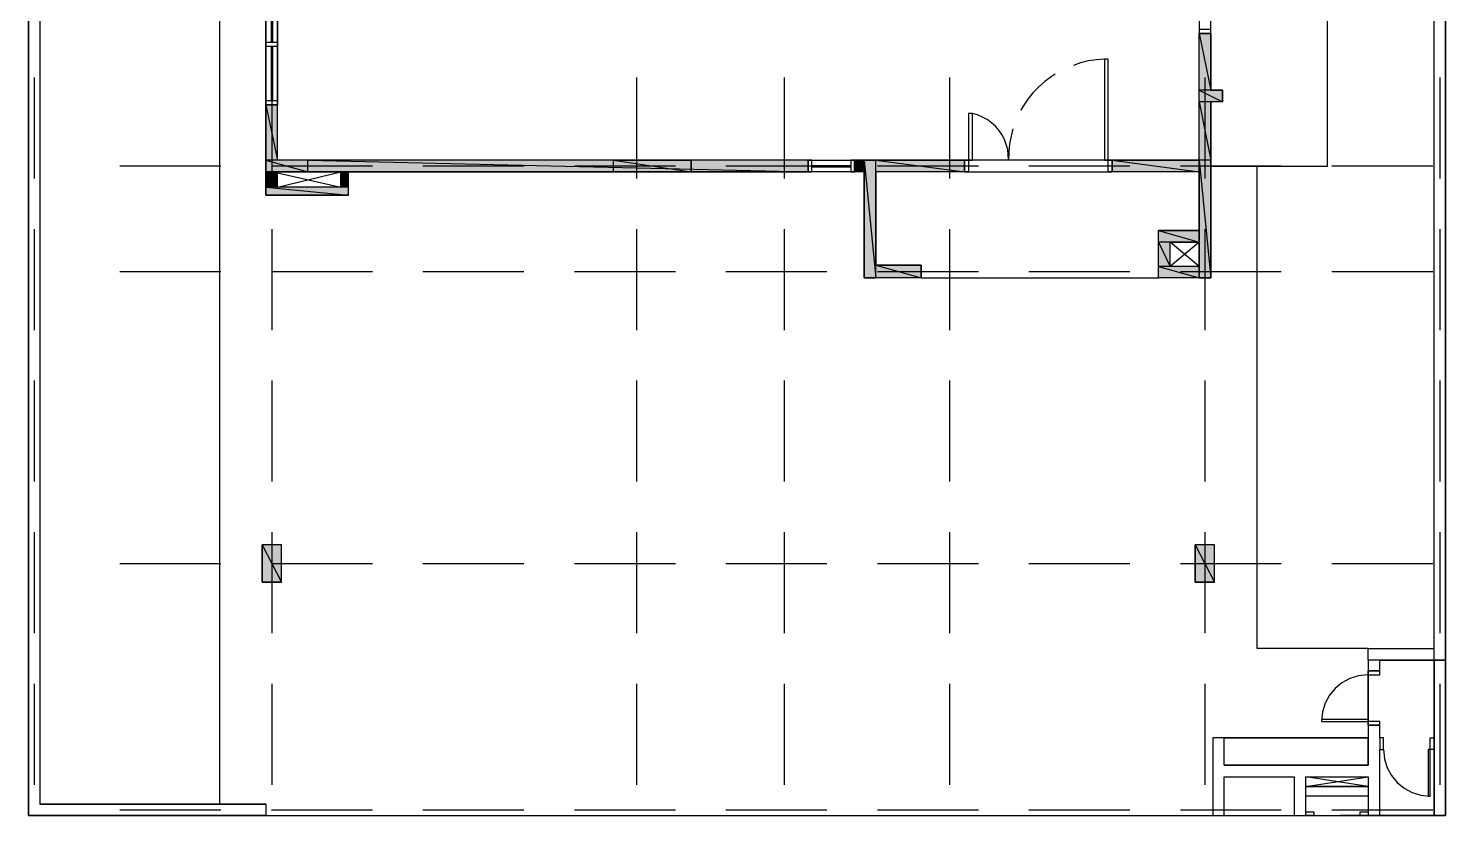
# Model space of a CAD drawing. Header units: millimetres. Extents: x -73 to 18170, y -77 to 30262.
# Drawn here: x -73 to 18170, y -77 to 10055 of the extents above; entities that cross this region are included whole.
import ezdxf

# ---------------------------------------------------------------- set-up
doc = ezdxf.new("R2010")
doc.units = ezdxf.units.MM
for name, color, linetype, true_color in [('SRC-FILLSTROKE-000000', 7, 'Continuous', 0x000000), ('SRC-STROKE-000000', 7, 'Continuous', 0x000000), ('SRC-STROKE-636466', 7, 'Continuous', 0x636466), ('SRC-STROKE-767676', 7, 'Continuous', 0x767676), ('SRC-STROKE-808080', 7, 'Continuous', 0x808080), ('SRC-STROKE-939598', 7, 'Continuous', 0x939598)]:
    doc.layers.add(name, color=color, linetype=linetype, true_color=true_color)

msp = doc.modelspace()

# ---------------------------------------------------------------- hatches: boundary and pattern name
at = {"layer": 'SRC-FILLSTROKE-000000', "true_color": 0x000000}
h = msp.add_hatch(color=7, dxfattribs=at)
h.dxf.hatch_style = 1
h.paths.add_polyline_path([(15148, 9989), (14998, 9989), (15148, 9259), (15148, 9989)])
h = msp.add_hatch(color=7, dxfattribs=at)
h.dxf.hatch_style = 1
h.paths.add_polyline_path([(14998, 9989), (15148, 9259), (14998, 9259), (14998, 9989)])
h = msp.add_hatch(color=7, dxfattribs=at)
h.dxf.hatch_style = 1
h.paths.add_polyline_path([(15297, 9259), (14998, 9259), (15297, 9109), (15297, 9259)])
h = msp.add_hatch(color=7, dxfattribs=at)
h.dxf.hatch_style = 1
h.paths.add_polyline_path([(14998, 9259), (15297, 9109), (14998, 9109), (14998, 9259)])
h = msp.add_hatch(color=7, dxfattribs=at)
h.dxf.hatch_style = 1
h.paths.add_polyline_path([(3136, 9072), (2986, 9072), (3136, 8357), (3136, 9072)])
h = msp.add_hatch(color=7, dxfattribs=at)
h.dxf.hatch_style = 1
h.paths.add_polyline_path([(2986, 9072), (3136, 8357), (2986, 8357), (2986, 9072)])
h = msp.add_hatch(color=7, dxfattribs=at)
h.dxf.hatch_style = 1
h.paths.add_polyline_path([(15148, 9109), (14998, 9109), (15148, 8357), (15148, 9109)])
h = msp.add_hatch(color=7, dxfattribs=at)
h.dxf.hatch_style = 1
h.paths.add_polyline_path([(14998, 9109), (15148, 8357), (14998, 8357), (14998, 9109)])
h = msp.add_hatch(color=7, dxfattribs=at)
h.dxf.hatch_style = 1
h.paths.add_polyline_path([(3526, 8357), (2986, 8357), (3526, 8208), (3526, 8357)])
h = msp.add_hatch(color=7, dxfattribs=at)
h.dxf.hatch_style = 1
h.paths.add_polyline_path([(2986, 8357), (3526, 8208), (2986, 8208), (2986, 8357)])
h = msp.add_hatch(color=7, dxfattribs=at)
h.dxf.hatch_style = 1
h.paths.add_polyline_path([(9963, 8357), (3526, 8357), (9963, 8208), (9963, 8357)])
h = msp.add_hatch(color=7, dxfattribs=at)
h.dxf.hatch_style = 1
h.paths.add_polyline_path([(3526, 8357), (9963, 8208), (3526, 8208), (3526, 8357)])
h = msp.add_hatch(color=7, dxfattribs=at)
h.dxf.hatch_style = 1
h.paths.add_polyline_path([(8457, 8357), (7458, 8357), (8457, 8208), (8457, 8357)])
h = msp.add_hatch(color=7, dxfattribs=at)
h.dxf.hatch_style = 1
h.paths.add_polyline_path([(7458, 8357), (8457, 8208), (7458, 8208), (7458, 8357)])
h = msp.add_hatch(color=7, dxfattribs=at)
h.dxf.hatch_style = 1
h.paths.add_polyline_path([(10687, 8357), (10563, 8357), (10687, 8208), (10687, 8357)])
h = msp.add_hatch(color=7, dxfattribs=at)
h.dxf.hatch_style = 1
h.paths.add_polyline_path([(10563, 8357), (10687, 8208), (10563, 8208), (10563, 8357)])
h = msp.add_hatch(color=7, dxfattribs=at)
h.dxf.hatch_style = 1
h.paths.add_polyline_path([(10836, 8357), (10687, 8357), (10836, 6843), (10836, 8357)])
h = msp.add_hatch(color=7, dxfattribs=at)
h.dxf.hatch_style = 1
h.paths.add_polyline_path([(10687, 8357), (10836, 6843), (10687, 6843), (10687, 8357)])
h = msp.add_hatch(color=7, dxfattribs=at)
h.dxf.hatch_style = 1
h.paths.add_polyline_path([(11978, 8357), (10836, 8357), (11978, 8208), (11978, 8357)])
h = msp.add_hatch(color=7, dxfattribs=at)
h.dxf.hatch_style = 1
h.paths.add_polyline_path([(10836, 8357), (11978, 8208), (10836, 8208), (10836, 8357)])
h = msp.add_hatch(color=7, dxfattribs=at)
h.dxf.hatch_style = 1
h.paths.add_polyline_path([(14998, 8357), (13878, 8357), (14998, 8208), (14998, 8357)])
h = msp.add_hatch(color=7, dxfattribs=at)
h.dxf.hatch_style = 1
h.paths.add_polyline_path([(13878, 8357), (14998, 8208), (13878, 8208), (13878, 8357)])
h = msp.add_hatch(color=7, dxfattribs=at)
h.dxf.hatch_style = 1
h.paths.add_polyline_path([(15148, 8357), (14998, 8357), (15148, 6843), (15148, 8357)])
h = msp.add_hatch(color=7, dxfattribs=at)
h.dxf.hatch_style = 1
h.paths.add_polyline_path([(14998, 8357), (15148, 6843), (14998, 6843), (14998, 8357)])
h = msp.add_hatch(color=7, dxfattribs=at)
h.dxf.hatch_style = 1
h.paths.add_polyline_path([(3136, 8208), (2986, 8208), (3136, 8009), (3136, 8208)])
h = msp.add_hatch(color=7, dxfattribs=at)
h.dxf.hatch_style = 1
h.paths.add_polyline_path([(2986, 8208), (3136, 8009), (2986, 8009), (2986, 8208)])
h = msp.add_hatch(color=7, dxfattribs=at)
h.dxf.hatch_style = 1
h.paths.add_polyline_path([(4048, 8208), (3948, 8208), (4048, 8009), (4048, 8208)])
h = msp.add_hatch(color=7, dxfattribs=at)
h.dxf.hatch_style = 1
h.paths.add_polyline_path([(3948, 8208), (4048, 8009), (3948, 8009), (3948, 8208)])
h = msp.add_hatch(color=7, dxfattribs=at)
h.dxf.hatch_style = 1
h.paths.add_polyline_path([(4048, 8009), (2986, 8009), (4048, 7909), (4048, 8009)])
h = msp.add_hatch(color=7, dxfattribs=at)
h.dxf.hatch_style = 1
h.paths.add_polyline_path([(2986, 8009), (4048, 7909), (2986, 7909), (2986, 8009)])
h = msp.add_hatch(color=7, dxfattribs=at)
h.dxf.hatch_style = 1
h.paths.add_polyline_path([(14998, 7454), (14474, 7454), (14998, 7304), (14998, 7454)])
h = msp.add_hatch(color=7, dxfattribs=at)
h.dxf.hatch_style = 1
h.paths.add_polyline_path([(14474, 7454), (14998, 7304), (14474, 7304), (14474, 7454)])
h = msp.add_hatch(color=7, dxfattribs=at)
h.dxf.hatch_style = 1
h.paths.add_polyline_path([(14623, 7304), (14474, 7304), (14623, 6992), (14623, 7304)])
h = msp.add_hatch(color=7, dxfattribs=at)
h.dxf.hatch_style = 1
h.paths.add_polyline_path([(14474, 7304), (14623, 6992), (14474, 6992), (14474, 7304)])
h = msp.add_hatch(color=7, dxfattribs=at)
h.dxf.hatch_style = 1
h.paths.add_polyline_path([(11417, 7008), (10836, 7008), (11417, 6843), (11417, 7008)])
h = msp.add_hatch(color=7, dxfattribs=at)
h.dxf.hatch_style = 1
h.paths.add_polyline_path([(10836, 7008), (11417, 6843), (10836, 6843), (10836, 7008)])
h = msp.add_hatch(color=7, dxfattribs=at)
h.dxf.hatch_style = 1
h.paths.add_polyline_path([(14998, 6992), (14474, 6992), (14998, 6843), (14998, 6992)])
h = msp.add_hatch(color=7, dxfattribs=at)
h.dxf.hatch_style = 1
h.paths.add_polyline_path([(14474, 6992), (14998, 6843), (14474, 6843), (14474, 6992)])
h = msp.add_hatch(color=7, dxfattribs=at)
h.dxf.hatch_style = 1
h.paths.add_polyline_path([(3186, 3409), (2937, 3409), (3186, 2928), (3186, 3409)])
h = msp.add_hatch(color=7, dxfattribs=at)
h.dxf.hatch_style = 1
h.paths.add_polyline_path([(2937, 3409), (3186, 2928), (2937, 2928), (2937, 3409)])
h = msp.add_hatch(color=7, dxfattribs=at)
h.dxf.hatch_style = 1
h.paths.add_polyline_path([(15195, 3409), (14946, 3409), (15195, 2928), (15195, 3409)])
h = msp.add_hatch(color=7, dxfattribs=at)
h.dxf.hatch_style = 1
h.paths.add_polyline_path([(14946, 3409), (15195, 2928), (14946, 2928), (14946, 3409)])

# ---------------------------------------------------------------- linework, layer by layer
at = {"layer": 'SRC-FILLSTROKE-000000'}
for points in [[(15148, 9989), (14998, 9989), (15148, 9259), (15148, 9989)], [(14998, 9989), (15148, 9259), (14998, 9259), (14998, 9989)], [(15297, 9259), (14998, 9259), (15297, 9109), (15297, 9259)], [(14998, 9259), (15297, 9109), (14998, 9109), (14998, 9259)], [(3136, 9072), (2986, 9072), (3136, 8357), (3136, 9072)], [(2986, 9072), (3136, 8357), (2986, 8357), (2986, 9072)], [(15148, 9109), (14998, 9109), (15148, 8357), (15148, 9109)], [(14998, 9109), (15148, 8357), (14998, 8357), (14998, 9109)], [(3526, 8357), (2986, 8357), (3526, 8208), (3526, 8357)], [(2986, 8357), (3526, 8208), (2986, 8208), (2986, 8357)], [(9963, 8357), (3526, 8357), (9963, 8208), (9963, 8357)], [(3526, 8357), (9963, 8208), (3526, 8208), (3526, 8357)], [(8457, 8357), (7458, 8357), (8457, 8208), (8457, 8357)], [(7458, 8357), (8457, 8208), (7458, 8208), (7458, 8357)], [(10687, 8357), (10563, 8357), (10687, 8208), (10687, 8357)], [(10563, 8357), (10687, 8208), (10563, 8208), (10563, 8357)], [(10836, 8357), (10687, 8357), (10836, 6843), (10836, 8357)], [(10687, 8357), (10836, 6843), (10687, 6843), (10687, 8357)], [(11978, 8357), (10836, 8357), (11978, 8208), (11978, 8357)], [(10836, 8357), (11978, 8208), (10836, 8208), (10836, 8357)], [(14998, 8357), (13878, 8357), (14998, 8208), (14998, 8357)], [(13878, 8357), (14998, 8208), (13878, 8208), (13878, 8357)], [(15148, 8357), (14998, 8357), (15148, 6843), (15148, 8357)], [(14998, 8357), (15148, 6843), (14998, 6843), (14998, 8357)], [(3136, 8208), (2986, 8208), (3136, 8009), (3136, 8208)], [(2986, 8208), (3136, 8009), (2986, 8009), (2986, 8208)], [(4048, 8208), (3948, 8208), (4048, 8009), (4048, 8208)], [(3948, 8208), (4048, 8009), (3948, 8009), (3948, 8208)], [(4048, 8009), (2986, 8009), (4048, 7909), (4048, 8009)], [(2986, 8009), (4048, 7909), (2986, 7909), (2986, 8009)], [(14998, 7454), (14474, 7454), (14998, 7304), (14998, 7454)], [(14474, 7454), (14998, 7304), (14474, 7304), (14474, 7454)], [(14623, 7304), (14474, 7304), (14623, 6992), (14623, 7304)], [(14474, 7304), (14623, 6992), (14474, 6992), (14474, 7304)], [(11417, 7008), (10836, 7008), (11417, 6843), (11417, 7008)], [(10836, 7008), (11417, 6843), (10836, 6843), (10836, 7008)], [(14998, 6992), (14474, 6992), (14998, 6843), (14998, 6992)], [(14474, 6992), (14998, 6843), (14474, 6843), (14474, 6992)], [(3186, 3409), (2937, 3409), (3186, 2928), (3186, 3409)], [(2937, 3409), (3186, 2928), (2937, 2928), (2937, 3409)], [(15195, 3409), (14946, 3409), (15195, 2928), (15195, 3409)], [(14946, 3409), (15195, 2928), (14946, 2928), (14946, 3409)]]:
    msp.add_lwpolyline(points, dxfattribs=at)
at = {"layer": 'SRC-STROKE-000000'}
for points in [[(2986, 72), (2986, -77), (-73, -77), (-73, 72), (-73, 30262), (77, 30262), (18170, 30262), (18170, 30113), (18170, -77), (18021, -77), (18021, 72), (18021, 30113), (14301, 30113), (77, 30113), (77, 26367), (77, 72), (2986, 72), (77, 72)], [(-73, 30262), (-73, -77), (18170, -77), (18170, 30262), (-73, 30262)], [(15148, 9259), (15148, 13040), (16647, 13040), (16647, 8279), (15148, 8279), (15148, 9109)], [(2986, 9072), (3136, 9072), (3136, 12073), (2986, 12073), (2986, 9072)], [(14998, 9989), (15148, 9989), (15148, 11989), (14998, 11989), (14998, 9989)], [(14998, 8357), (14998, 9989), (15148, 9989), (15148, 9259), (15297, 9259), (15297, 9109), (15148, 9109), (15148, 8357), (15148, 6843), (14474, 6843), (14474, 7454), (14998, 7454), (14998, 8208), (14474, 8208), (13878, 8208), (13878, 8357), (14998, 8357)], [(13778, 9660), (13674, 9651), (13570, 9636), (13469, 9610), (13378, 9579)], [(13778, 8357), (13828, 8357), (13828, 9660), (13778, 9660), (13778, 8357)], [(13146, 9467), (13092, 9432), (13009, 9369), (12931, 9300), (12858, 9224), (12793, 9142), (12734, 9055), (12704, 9001)], [(9963, 8357), (3136, 8357), (3136, 9072), (2986, 9072), (2986, 8357), (2986, 7909), (4048, 7909), (4048, 8208), (9963, 8208), (9963, 8357)], [(12028, 8357), (12078, 8357), (12078, 8958), (12028, 8958), (12028, 8357)], [(12600, 8760), (12576, 8669), (12556, 8568), (12546, 8464), (12543, 8357), (12541, 8427), (12533, 8496), (12515, 8561), (12491, 8626), (12459, 8687), (12420, 8743), (12374, 8795), (12325, 8841), (12268, 8882), (12208, 8914), (12145, 8940), (12078, 8958)], [(3526, 8208), (3526, 8357), (2986, 8357), (2986, 8208), (3526, 8208)], [(7458, 8357), (8457, 8357), (8457, 8208), (7458, 8208), (7458, 8357)], [(10563, 8357), (10563, 8208), (9963, 8208), (9963, 8357), (10563, 8357)], [(10687, 8208), (10563, 8208), (10563, 8357), (11978, 8357), (11978, 8208), (10836, 8208)], [(10687, 8357), (10687, 6843), (10836, 6843), (10836, 8357), (10687, 8357)], [(11978, 8208), (11978, 8357), (12028, 8357), (12028, 8208), (11978, 8208)], [(13878, 8357), (11978, 8357)], [(13828, 8208), (13828, 8357), (13878, 8357), (13878, 8208), (13828, 8208)], [(14998, 8357), (14998, 6843), (15148, 6843), (15148, 8357), (14998, 8357)], [(3948, 8208), (3948, 8009), (3136, 8009), (3136, 8208), (3948, 8208)], [(3136, 8009), (3948, 8208)], [(3136, 8197), (3948, 8009)], [(11978, 8208), (10836, 8208), (10836, 7008), (11417, 7008), (11417, 6843), (10836, 6843), (10687, 6843), (10687, 8208)], [(11978, 8208), (13878, 8208)], [(14998, 7304), (14623, 6992), (14623, 7304), (14998, 7304), (14998, 6992), (14623, 6992)], [(14998, 6992), (14623, 7304)], [(11417, 6843), (14474, 6843)], [(2937, 3409), (2937, 2928), (3186, 2928), (3186, 3409), (2937, 3409)], [(14946, 3409), (14946, 2928), (15195, 2928), (15195, 3409), (14946, 3409)], [(18021, 1923), (17171, 1923), (17171, 2072), (18021, 2072)], [(18170, 2072), (18170, 1923)], [(18170, 1923), (17171, 1923), (17171, 924), (15172, 924), (15172, -77), (15321, -77), (15321, 423), (16220, 423), (16220, -77), (16372, -77), (16372, 423), (17171, 423), (17171, -77), (17321, -77), (17321, 772), (17371, 772), (17371, 924), (17321, 924), (17321, 1086), (17171, 1086), (17171, 1786), (17321, 1786), (17321, 1923), (18170, 1923), (18170, -77), (18021, -77), (18021, 772), (17971, 772), (17971, 924), (18021, 924), (18021, 1923), (18170, 1923)], [(18021, 1923), (18021, -77), (16818, -77)], [(17171, 1736), (17321, 1736), (17321, 1786), (17171, 1786), (17171, 1736)], [(17171, 1086), (17321, 1086), (17321, 1136), (17171, 1136), (17171, 1086)], [(15321, 573), (15321, 924), (17171, 924), (17171, 573), (15321, 573)], [(15321, 573), (17171, 573), (17171, 924)], [(17321, 772), (17371, 772), (17371, 924), (17321, 924), (17321, 772)], [(17371, 773), (17383, 652), (17418, 540), (17473, 438), (17546, 350), (17635, 276), (17737, 221), (17849, 186), (17970, 174)], [(17947, 174), (17971, 174), (17971, 772), (17947, 772), (17947, 174)], [(16372, 423), (17171, 423), (17171, 298), (16372, 298), (16372, 423)], [(16372, 298), (17171, 423)], [(17171, 298), (16372, 423)], [(16372, 298), (17171, 298), (17171, 174), (16372, 174), (16372, 298)], [(2986, -77), (18170, -77)], [(16474, -77), (16372, -77), (16372, -30), (16474, -30), (16474, -77)], [(17171, -77), (17069, -77), (17069, -30), (17171, -30), (17171, -77)]]:
    msp.add_lwpolyline(points, dxfattribs=at)
at = {"layer": 'SRC-STROKE-636466'}
for points in [[(2986, 12689), (2386, 12689), (2386, 72), (2986, 72), (2986, -77)], [(2986, 9072), (2986, 12073), (3136, 12073), (3136, 9072), (2986, 9072)], [(3051, 10548), (3051, 9874)], [(3071, 10548), (3071, 9874)], [(2986, 9874), (2986, 9824), (3136, 9824), (3136, 9874), (2986, 9874)], [(3051, 9824), (3051, 9124)], [(3071, 9824), (3071, 9124)], [(2986, 9124), (2986, 9072), (3136, 9072), (3136, 9124), (2986, 9124)], [(15744, 2072), (15744, 8279)], [(17171, 2072), (15744, 2072)]]:
    msp.add_lwpolyline(points, dxfattribs=at)
at = {"layer": 'SRC-STROKE-767676'}
for points in [[(14998, 11989), (14998, 9989), (15148, 9989), (15148, 11989), (14998, 11989)], [(14998, 10039), (14998, 9989), (15148, 9989), (15148, 10039), (14998, 10039)], [(10563, 8208), (9963, 8208), (9963, 8357), (10563, 8357), (10563, 8208)], [(9963, 8208), (10013, 8208), (10013, 8357), (9963, 8357), (9963, 8208)], [(10013, 8292), (10513, 8292)], [(10013, 8273), (10513, 8273)], [(10513, 8208), (10563, 8208), (10563, 8357), (10513, 8357), (10513, 8208)]]:
    msp.add_lwpolyline(points, dxfattribs=at)
at = {"layer": 'SRC-STROKE-808080'}
for points in [[(17170, 1736), (17049, 1724), (16937, 1689), (16835, 1634), (16747, 1561), (16673, 1472), (16618, 1370), (16583, 1258), (16571, 1137)], [(16571, 1160), (16571, 1136), (17171, 1136), (17171, 1160), (16571, 1160)]]:
    msp.add_lwpolyline(points, dxfattribs=at)
at = {"layer": 'SRC-STROKE-939598'}
for points in [[(1, 9421), (1, 8121)], [(3062, 9421), (3062, 8121)], [(7755, 9421), (7755, 8121)], [(9655, 9421), (9655, 8121)], [(11785, 9421), (11785, 8121)], [(15072, 9421), (15072, 8121)], [(18096, 9421), (18096, 8121)], [(1106, 8284), (2406, 8284)], [(3056, 8284), (4356, 8284)], [(5006, 8284), (6306, 8284)], [(6956, 8284), (8256, 8284)], [(8906, 8284), (10206, 8284)], [(10856, 8284), (12156, 8284)], [(12806, 8284), (14106, 8284)], [(14756, 8284), (16055, 8284)], [(16705, 8284), (18005, 8284)], [(1, 7471), (1, 6171)], [(3062, 7471), (3062, 6171)], [(7755, 7471), (7755, 6171)], [(9655, 7471), (9655, 6171)], [(11785, 7471), (11785, 6171)], [(15072, 7471), (15072, 6171)], [(18096, 7471), (18096, 6171)], [(1106, 6925), (2406, 6925)], [(3056, 6925), (4356, 6925)], [(5006, 6925), (6306, 6925)], [(6956, 6925), (8256, 6925)], [(8906, 6925), (10206, 6925)], [(10856, 6925), (12156, 6925)], [(12806, 6925), (14106, 6925)], [(14756, 6925), (16055, 6925)], [(16705, 6925), (18005, 6925)], [(1, 5521), (1, 4221)], [(3062, 5521), (3062, 4221)], [(7755, 5521), (7755, 4221)], [(9655, 5521), (9655, 4221)], [(11785, 5521), (11785, 4221)], [(15072, 5521), (15072, 4221)], [(18096, 5521), (18096, 4221)], [(1, 3571), (1, 2271)], [(3062, 3571), (3062, 2271)], [(7755, 3571), (7755, 2271)], [(9655, 3571), (9655, 2271)], [(11785, 3571), (11785, 2271)], [(15072, 3571), (15072, 2271)], [(18096, 3571), (18096, 2271)], [(1106, 3168), (2406, 3168)], [(3056, 3168), (4356, 3168)], [(5006, 3168), (6306, 3168)], [(6956, 3168), (8256, 3168)], [(8906, 3168), (10206, 3168)], [(10856, 3168), (12156, 3168)], [(12806, 3168), (14106, 3168)], [(14756, 3168), (16055, 3168)], [(16705, 3168), (18005, 3168)], [(1, 1621), (1, 321)], [(3062, 1621), (3062, 321)], [(7755, 1621), (7755, 321)], [(9655, 1621), (9655, 321)], [(11785, 1621), (11785, 321)], [(15072, 1621), (15072, 321)], [(18096, 1621), (18096, 321)], [(1106, -1), (2406, -1)], [(3056, -1), (4356, -1)], [(5006, -1), (6306, -1)], [(6956, -1), (8256, -1)], [(8906, -1), (10206, -1)], [(10856, -1), (12156, -1)], [(12806, -1), (14106, -1)], [(14756, -1), (16055, -1)], [(16705, -1), (18005, -1)]]:
    msp.add_lwpolyline(points, dxfattribs=at)

doc.saveas('drawing.dxf')
